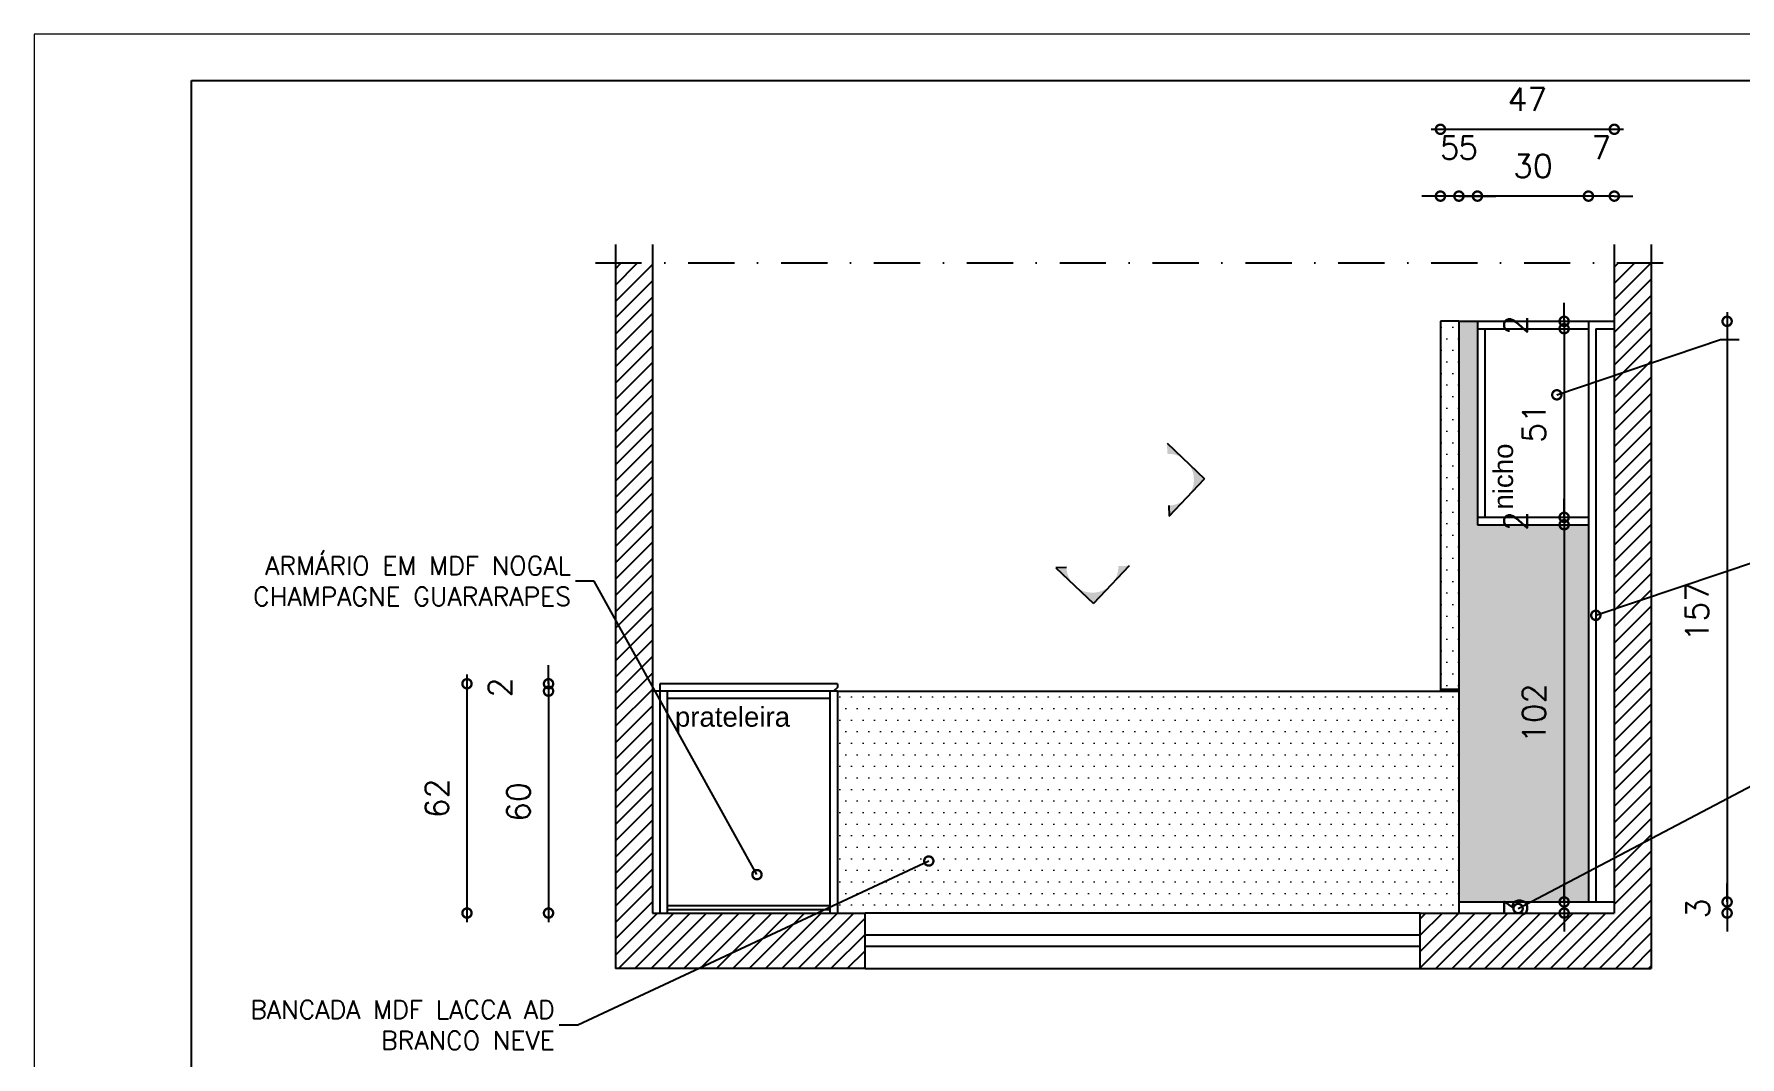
# Model space of a CAD drawing. Extents: x 126968 to 132038, y -1805 to 3860.
# Drawn here: x 129810.2 to 130271.3, y 543.2 to 819.8 of the extents above; entities that cross this region are included whole.
import ezdxf

# ---------------------------------------------------------------- set-up
doc = ezdxf.new("R2010")
doc.units = 0
doc.header["$MEASUREMENT"] = 0
doc.header["$PDMODE"] = 3
doc.linetypes.add('DASHDOT', pattern=[1, 0.5, -0.25, 0, -0.25])
doc.layers.get('0').update_dxf_attribs({"linetype": 'CONTINUOUS'})
doc.layers.get('Defpoints').update_dxf_attribs({"linetype": 'CONTINUOUS'})
for name, color, linetype, lineweight in [('COTA', 8, 'CONTINUOUS', 5), ('PENA 02', 2, 'CONTINUOUS', 9), ('PENA 03', 3, 'CONTINUOUS', 15), ('PENA 05', 5, 'CONTINUOUS', 25)]:
    doc.layers.add(name, color=color, linetype=linetype, lineweight=lineweight)
for name, color, linetype in [('PENA02', 2, 'CONTINUOUS'), ('PENA03', 3, 'CONTINUOUS'), ('PENA04', 4, 'CONTINUOUS'), ('PENA06', 6, 'CONTINUOUS')]:
    doc.layers.add(name, color=color, linetype=linetype)
doc.styles.add('Arial', font='arial.ttf', dxfattribs={"height": 0.3125})
doc.styles.get("Standard").update_dxf_attribs({"font": 'romans.shx'})
doc.dimstyles.new('cota 25-5', dxfattribs={"dimscale": 25, "dimtxt": 0.2, "dimasz": 0.2, "dimexe": 0.1, "dimexo": 0.1, "dimgap": 0.05, "dimtad": 1, "dimdec": 1, "dimlfac": 0.2, "dimrnd": 0.2, "dimzin": 12, "dimdsep": 46, "dimtxsty": 'Standard', "dimblk": 'DOTSMALL', "dimcen": 0.5, "dimdle": 0.1, "dimclrd": 1, "dimclre": 1, "dimclrt": 2, "dimadec": 0, "dimazin": 0, "dimtfac": 1, "dimtdec": 1, "dimtix": 1, "dimtmove": 2, "dimatfit": 3, "dimldrblk": 'DOTSMALL', "dimfxl": 1, "dimtvp": 0.5, "dimtolj": 1, "dimtzin": 0, "dimarcsym": 0})
doc.dimstyles.new('COTAS_1_25', dxfattribs={"dimscale": 25, "dimtxt": 0.25, "dimasz": 0.2, "dimexe": 0.1, "dimexo": 0.2, "dimgap": 0.2, "dimtad": 1, "dimdsep": 46, "dimtxsty": 'Standard', "dimblk1": 'DOTSMALL', "dimblk2": 'DOTSMALL', "dimsah": 1, "dimcen": 0.1, "dimdle": 0.1, "dimse1": 1, "dimse2": 1, "dimclrt": 2, "dimadec": 0, "dimazin": 0, "dimtfac": 1, "dimtmove": 2, "dimatfit": 3, "dimldrblk": 'DOTSMALL', "dimfxl": 1, "dimtolj": 1, "dimtzin": 0, "dimarcsym": 0})

# ---------------------------------------------------------------- blocks, each defined once
blk = doc.blocks.new('_DOTSMALL')
at = {"color": 0, "linetype": 'ByBlock', "const_width": 0.5}
blk.add_lwpolyline([(-0.0625, 0, 1), (0.0625, 0, 1)], format="xyb", close=True, dxfattribs=at)
blk = doc.blocks.new('*D129')
at = {"layer": 'COTA', "color": 0, "lineweight": -2, "transparency": 16777216}
for p, q in [((129949.28, 644.14), (129949.28, 649.14)), ((129949.28, 644.14), (129949.28, 642.14)), ((129949.28, 642.14), (129949.28, 637.14))]:
    blk.add_line(p, q, dxfattribs=at)
at = {"layer": 'Defpoints', "color": 0, "transparency": 16777216}
for p in [(129949.28, 642.14), (129979.35, 644.14), (129979.35, 642.14)]:
    blk.add_point(p, dxfattribs=at)
at = {"layer": 'COTA', "color": 0, "lineweight": -2, "transparency": 16777216, "xscale": 5, "yscale": 5, "zscale": 5}
for p, rotation in [((129949.28, 644.14), 270), ((129949.28, 642.14), 90)]:
    blk.add_blockref('_DOTSMALL', p, dxfattribs=dict(at, rotation=rotation))
at = {"layer": 'COTA', "color": 2, "transparency": 16777216, "insert": (129936.16, 643.14), "char_height": 6.25, "attachment_point": 5, "rotation": 90}
blk.add_mtext('\\A1;2', dxfattribs=at)
blk = doc.blocks.new('*D130')
at = {"layer": 'COTA', "color": 0, "lineweight": -2, "transparency": 16777216}
blk.add_line((129949.28, 644.64), (129949.28, 579.64), dxfattribs=at)
at = {"layer": 'Defpoints', "color": 0, "transparency": 16777216}
for p in [(129979.35, 642.14), (129949.28, 582.14), (129979.35, 582.14)]:
    blk.add_point(p, dxfattribs=at)
at = {"layer": 'COTA', "color": 0, "lineweight": -2, "transparency": 16777216, "xscale": 5, "yscale": 5, "zscale": 5}
for p, rotation in [((129949.28, 642.14), 90), ((129949.28, 582.14), 270)]:
    blk.add_blockref('_DOTSMALL', p, dxfattribs=dict(at, rotation=rotation))
at = {"layer": 'COTA', "color": 2, "transparency": 16777216, "insert": (129941.16, 612.14), "char_height": 6.25, "attachment_point": 5, "rotation": 90}
blk.add_mtext('\\A1;60', dxfattribs=at)
blk = doc.blocks.new('*D131')
at = {"layer": 'COTA', "color": 0, "lineweight": -2, "transparency": 16777216}
blk.add_line((129927.24, 646.64), (129927.24, 579.64), dxfattribs=at)
at = {"layer": 'Defpoints', "color": 0, "transparency": 16777216}
for p in [(129979.35, 644.14), (129927.24, 582.14), (129979.35, 582.14)]:
    blk.add_point(p, dxfattribs=at)
at = {"layer": 'COTA', "color": 0, "lineweight": -2, "transparency": 16777216, "xscale": 5, "yscale": 5, "zscale": 5}
for p, rotation in [((129927.24, 644.14), 90), ((129927.24, 582.14), 270)]:
    blk.add_blockref('_DOTSMALL', p, dxfattribs=dict(at, rotation=rotation))
at = {"layer": 'COTA', "color": 2, "transparency": 16777216, "insert": (129919.12, 613.14), "char_height": 6.25, "attachment_point": 5, "rotation": 90}
blk.add_mtext('\\A1;62', dxfattribs=at)
blk = doc.blocks.new('*D135')
at = {"layer": 'COTA', "color": 0, "lineweight": -2, "transparency": 16777216}
blk.add_line((130267.84, 744.64), (130267.84, 582.64), dxfattribs=at)
at = {"layer": 'Defpoints', "color": 0, "transparency": 16777216}
for p in [(130237.35, 742.14), (130237.35, 585.14), (130267.84, 585.14)]:
    blk.add_point(p, dxfattribs=at)
at = {"layer": 'COTA', "color": 0, "lineweight": -2, "transparency": 16777216, "xscale": 5, "yscale": 5, "zscale": 5}
for p, rotation in [((130267.84, 742.14), 90), ((130267.84, 585.14), 270)]:
    blk.add_blockref('_DOTSMALL', p, dxfattribs=dict(at, rotation=rotation))
at = {"layer": 'COTA', "color": 2, "transparency": 16777216, "insert": (130259.72, 663.64), "char_height": 6.25, "attachment_point": 5, "rotation": 90}
blk.add_mtext('\\A1;157', dxfattribs=at)
blk = doc.blocks.new('*D136')
at = {"layer": 'COTA', "color": 0, "lineweight": -2, "transparency": 16777216}
for p, q in [((130267.84, 585.14), (130267.84, 590.14)), ((130267.84, 585.14), (130267.84, 582.14)), ((130267.84, 582.14), (130267.84, 577.14))]:
    blk.add_line(p, q, dxfattribs=at)
at = {"layer": 'Defpoints', "color": 0, "transparency": 16777216}
for p in [(130237.35, 585.14), (130237.35, 582.14), (130267.84, 582.14)]:
    blk.add_point(p, dxfattribs=at)
at = {"layer": 'COTA', "color": 0, "lineweight": -2, "transparency": 16777216, "xscale": 5, "yscale": 5, "zscale": 5}
for p, rotation in [((130267.84, 585.14), 270), ((130267.84, 582.14), 90)]:
    blk.add_blockref('_DOTSMALL', p, dxfattribs=dict(at, rotation=rotation))
at = {"layer": 'COTA', "color": 2, "transparency": 16777216, "insert": (130259.94, 583.36), "char_height": 6.25, "attachment_point": 5, "rotation": 90}
blk.add_mtext('\\A1;3', dxfattribs=at)
blk = doc.blocks.new('*D137')
at = {"layer": 'COTA', "color": 0, "lineweight": -2, "transparency": 16777216}
for p, q in [((130223.79, 742.14), (130223.79, 747.14)), ((130223.79, 742.14), (130223.79, 740.14)), ((130223.79, 740.14), (130223.79, 735.14))]:
    blk.add_line(p, q, dxfattribs=at)
at = {"layer": 'Defpoints', "color": 0, "transparency": 16777216}
for p in [(130223.79, 740.14), (130230.35, 742.14), (130230.35, 740.14)]:
    blk.add_point(p, dxfattribs=at)
at = {"layer": 'COTA', "color": 0, "lineweight": -2, "transparency": 16777216, "xscale": 5, "yscale": 5, "zscale": 5}
for p, rotation in [((130223.79, 742.14), 270), ((130223.79, 740.14), 90)]:
    blk.add_blockref('_DOTSMALL', p, dxfattribs=dict(at, rotation=rotation))
at = {"layer": 'COTA', "color": 2, "transparency": 16777216, "insert": (130210.66, 741.14), "char_height": 6.25, "attachment_point": 5, "rotation": 90}
blk.add_mtext('\\A1;2', dxfattribs=at)
blk = doc.blocks.new('*D138')
at = {"layer": 'COTA', "color": 0, "lineweight": -2, "transparency": 16777216}
blk.add_line((130223.79, 742.64), (130223.79, 686.64), dxfattribs=at)
at = {"layer": 'Defpoints', "color": 0, "transparency": 16777216}
for p in [(130230.35, 740.14), (130223.79, 689.14), (130230.35, 689.14)]:
    blk.add_point(p, dxfattribs=at)
at = {"layer": 'COTA', "color": 0, "lineweight": -2, "transparency": 16777216, "xscale": 5, "yscale": 5, "zscale": 5}
for p, rotation in [((130223.79, 740.14), 90), ((130223.79, 689.14), 270)]:
    blk.add_blockref('_DOTSMALL', p, dxfattribs=dict(at, rotation=rotation))
at = {"layer": 'COTA', "color": 2, "transparency": 16777216, "insert": (130215.66, 714.64), "char_height": 6.25, "attachment_point": 5, "rotation": 90}
blk.add_mtext('\\A1;51', dxfattribs=at)
blk = doc.blocks.new('*D139')
at = {"layer": 'COTA', "color": 0, "lineweight": -2, "transparency": 16777216}
for p, q in [((130223.79, 689.14), (130223.79, 694.14)), ((130223.79, 689.14), (130223.79, 687.14)), ((130223.79, 687.14), (130223.79, 682.14))]:
    blk.add_line(p, q, dxfattribs=at)
at = {"layer": 'Defpoints', "color": 0, "transparency": 16777216}
for p in [(130223.79, 687.14), (130230.35, 689.14), (130230.35, 687.14)]:
    blk.add_point(p, dxfattribs=at)
at = {"layer": 'COTA', "color": 0, "lineweight": -2, "transparency": 16777216, "xscale": 5, "yscale": 5, "zscale": 5}
for p, rotation in [((130223.79, 689.14), 270), ((130223.79, 687.14), 90)]:
    blk.add_blockref('_DOTSMALL', p, dxfattribs=dict(at, rotation=rotation))
at = {"layer": 'COTA', "color": 2, "transparency": 16777216, "insert": (130210.66, 688.14), "char_height": 6.25, "attachment_point": 5, "rotation": 90}
blk.add_mtext('\\A1;2', dxfattribs=at)
blk = doc.blocks.new('*D140')
at = {"layer": 'COTA', "color": 0, "lineweight": -2, "transparency": 16777216}
blk.add_line((130223.79, 689.64), (130223.79, 582.64), dxfattribs=at)
at = {"layer": 'Defpoints', "color": 0, "transparency": 16777216}
for p in [(130230.35, 687.14), (130223.79, 585.14), (130230.35, 585.14)]:
    blk.add_point(p, dxfattribs=at)
at = {"layer": 'COTA', "color": 0, "lineweight": -2, "transparency": 16777216, "xscale": 5, "yscale": 5, "zscale": 5}
for p, rotation in [((130223.79, 687.14), 90), ((130223.79, 585.14), 270)]:
    blk.add_blockref('_DOTSMALL', p, dxfattribs=dict(at, rotation=rotation))
at = {"layer": 'COTA', "color": 2, "transparency": 16777216, "insert": (130215.66, 636.14), "char_height": 6.25, "attachment_point": 5, "rotation": 90}
blk.add_mtext('\\A1;102', dxfattribs=at)
blk = doc.blocks.new('*D141')
at = {"layer": 'COTA', "color": 0, "lineweight": -2, "transparency": 16777216}
for p, q in [((130223.79, 585.14), (130223.79, 590.14)), ((130223.79, 585.14), (130223.79, 582.14)), ((130223.79, 582.14), (130223.79, 577.14))]:
    blk.add_line(p, q, dxfattribs=at)
at = {"layer": 'Defpoints', "color": 0, "transparency": 16777216}
for p in [(130223.79, 582.14), (130230.35, 585.14), (130230.35, 582.14)]:
    blk.add_point(p, dxfattribs=at)
at = {"layer": 'COTA', "color": 0, "lineweight": -2, "transparency": 16777216, "xscale": 5, "yscale": 5, "zscale": 5}
for p, rotation in [((130223.79, 585.14), 270), ((130223.79, 582.14), 90)]:
    blk.add_blockref('_DOTSMALL', p, dxfattribs=dict(at, rotation=rotation))
at = {"layer": 'COTA', "color": 2, "transparency": 16777216, "insert": (130210.66, 583.64), "char_height": 6.25, "attachment_point": 5, "rotation": 90}
blk.add_mtext('\\A1;3', dxfattribs=at)
blk = doc.blocks.new('*D146')
at = {"layer": 'COTA', "color": 0, "lineweight": -2, "transparency": 16777216}
for p, q in [((130230.35, 775.99), (130225.35, 775.99)), ((130237.35, 775.99), (130230.35, 775.99)), ((130237.35, 775.99), (130242.35, 775.99))]:
    blk.add_line(p, q, dxfattribs=at)
at = {"layer": 'Defpoints', "color": 0, "transparency": 16777216}
for p in [(130230.35, 775.99), (130230.35, 742.14), (130237.35, 742.14)]:
    blk.add_point(p, dxfattribs=at)
at = {"layer": 'COTA', "color": 0, "lineweight": -2, "transparency": 16777216, "xscale": 5, "yscale": 5, "zscale": 5}
blk.add_blockref('_DOTSMALL', (130230.35, 775.99), dxfattribs=at)
at = {"layer": 'COTA', "color": 0, "lineweight": -2, "transparency": 16777216, "xscale": 5, "yscale": 5, "zscale": 5, "rotation": 180}
blk.add_blockref('_DOTSMALL', (130237.35, 775.99), dxfattribs=at)
at = {"layer": 'COTA', "color": 2, "transparency": 16777216, "insert": (130233.85, 789.11), "char_height": 6.25, "attachment_point": 5}
blk.add_mtext('\\A1;7', dxfattribs=at)
blk = doc.blocks.new('*D147')
at = {"layer": 'COTA', "color": 0, "lineweight": -2, "transparency": 16777216}
blk.add_line((130232.85, 775.99), (130197.85, 775.99), dxfattribs=at)
at = {"layer": 'Defpoints', "color": 0, "transparency": 16777216}
for p in [(130200.35, 775.99), (130200.35, 742.14), (130230.35, 742.14)]:
    blk.add_point(p, dxfattribs=at)
at = {"layer": 'COTA', "color": 0, "lineweight": -2, "transparency": 16777216, "xscale": 5, "yscale": 5, "zscale": 5, "rotation": 180}
blk.add_blockref('_DOTSMALL', (130200.35, 775.99), dxfattribs=at)
at = {"layer": 'COTA', "color": 0, "lineweight": -2, "transparency": 16777216, "xscale": 5, "yscale": 5, "zscale": 5}
blk.add_blockref('_DOTSMALL', (130230.35, 775.99), dxfattribs=at)
at = {"layer": 'COTA', "color": 2, "transparency": 16777216, "insert": (130215.35, 784.11), "char_height": 6.25, "attachment_point": 5}
blk.add_mtext('\\A1;30', dxfattribs=at)
blk = doc.blocks.new('*D148')
at = {"layer": 'COTA', "color": 0, "lineweight": -2, "transparency": 16777216}
for p, q in [((130195.35, 775.99), (130190.35, 775.99)), ((130200.35, 775.99), (130195.35, 775.99)), ((130200.35, 775.99), (130205.35, 775.99))]:
    blk.add_line(p, q, dxfattribs=at)
at = {"layer": 'Defpoints', "color": 0, "transparency": 16777216}
for p in [(130195.35, 775.99), (130195.35, 742.14), (130200.35, 742.14)]:
    blk.add_point(p, dxfattribs=at)
at = {"layer": 'COTA', "color": 0, "lineweight": -2, "transparency": 16777216, "xscale": 5, "yscale": 5, "zscale": 5}
blk.add_blockref('_DOTSMALL', (130195.35, 775.99), dxfattribs=at)
at = {"layer": 'COTA', "color": 0, "lineweight": -2, "transparency": 16777216, "xscale": 5, "yscale": 5, "zscale": 5, "rotation": 180}
blk.add_blockref('_DOTSMALL', (130200.35, 775.99), dxfattribs=at)
at = {"layer": 'COTA', "color": 2, "transparency": 16777216, "insert": (130197.85, 789.11), "char_height": 6.25, "attachment_point": 5}
blk.add_mtext('\\A1;5', dxfattribs=at)
blk = doc.blocks.new('*D149')
at = {"layer": 'COTA', "color": 0, "lineweight": -2, "transparency": 16777216}
for p, q in [((130190.35, 775.99), (130185.35, 775.99)), ((130195.35, 775.99), (130190.35, 775.99)), ((130195.35, 775.99), (130200.35, 775.99))]:
    blk.add_line(p, q, dxfattribs=at)
at = {"layer": 'Defpoints', "color": 0, "transparency": 16777216}
for p in [(130190.35, 775.99), (130190.35, 742.14), (130195.35, 742.14)]:
    blk.add_point(p, dxfattribs=at)
at = {"layer": 'COTA', "color": 0, "lineweight": -2, "transparency": 16777216, "xscale": 5, "yscale": 5, "zscale": 5}
blk.add_blockref('_DOTSMALL', (130190.35, 775.99), dxfattribs=at)
at = {"layer": 'COTA', "color": 0, "lineweight": -2, "transparency": 16777216, "xscale": 5, "yscale": 5, "zscale": 5, "rotation": 180}
blk.add_blockref('_DOTSMALL', (130195.35, 775.99), dxfattribs=at)
at = {"layer": 'COTA', "color": 2, "transparency": 16777216, "insert": (130192.85, 789.11), "char_height": 6.25, "attachment_point": 5}
blk.add_mtext('\\A1;5', dxfattribs=at)
blk = doc.blocks.new('*D150')
at = {"layer": 'COTA', "color": 0, "lineweight": -2, "transparency": 16777216}
blk.add_line((130187.85, 794.06), (130239.85, 794.06), dxfattribs=at)
at = {"layer": 'Defpoints', "color": 0, "transparency": 16777216}
for p in [(130237.35, 794.06), (130190.35, 742.14), (130237.35, 742.14)]:
    blk.add_point(p, dxfattribs=at)
at = {"layer": 'COTA', "color": 0, "lineweight": -2, "transparency": 16777216, "xscale": 5, "yscale": 5, "zscale": 5, "rotation": 180}
blk.add_blockref('_DOTSMALL', (130190.35, 794.06), dxfattribs=at)
at = {"layer": 'COTA', "color": 0, "lineweight": -2, "transparency": 16777216, "xscale": 5, "yscale": 5, "zscale": 5}
blk.add_blockref('_DOTSMALL', (130237.35, 794.06), dxfattribs=at)
at = {"layer": 'COTA', "color": 2, "transparency": 16777216, "insert": (130213.85, 802.18), "char_height": 6.25, "attachment_point": 5}
blk.add_mtext('\\A1;47', dxfattribs=at)

msp = doc.modelspace()

# ---------------------------------------------------------------- hatches: boundary and pattern name
h = msp.add_hatch(color=256)
h.paths.add_polyline_path([(130121.811, 694.506, 0.1916668), (130123.725, 699.316, 0.2061781), (130121.535, 704.402), (130126.621, 699.592)])
h.paths.add_polyline_path([(130121.535, 704.402, 0.1989124), (130116.53, 706.313), (130116.449, 709.211)])
h.paths.add_polyline_path([(130117.002, 689.42), (130116.921, 692.318, 0.1989124), (130121.811, 694.506)])
h = msp.add_hatch(color=256)
h.paths.add_polyline_path([(130091.474, 670.684, 0.1916668), (130096.283, 668.77, 0.2061781), (130101.369, 670.96), (130096.56, 665.874)])
h.paths.add_polyline_path([(130101.369, 670.96, 0.1989124), (130103.281, 675.965), (130106.179, 676.046)])
h.paths.add_polyline_path([(130086.388, 675.493), (130089.286, 675.574, 0.1989124), (130091.474, 670.684)])
at = {"layer": 'PENA 02', "linetype": 'Continuous'}
h = msp.add_hatch(dxfattribs=at)
h.set_pattern_fill('DOTS', color=256, scale=50)
h.set_pattern_definition([(0, (89948.3493, -5675.0578), (1.5625, 3.125), [0, -3.125])])
h.paths.add_polyline_path([(130195.35, 642.141), (130027.35, 642.141), (130027.35, 582.141), (130034.85, 582.141), (130184.85, 582.141), (130195.35, 582.141), (130195.35, 585.141)])
h.paths.add_polyline_path([(130195.35, 742.141), (130190.35, 742.141), (130190.35, 642.641), (130195.35, 642.641)])
at = {"layer": 'PENA03', "linetype": 'Continuous'}
h = msp.add_hatch(dxfattribs=at)
h.set_pattern_fill('DOTS', color=256, scale=25)
h.set_pattern_definition([(0, (89948.3493, -5675.0578), (0.78125, 1.5625), [0, -1.5625])])
h.paths.add_polyline_path([(130230.35, 687.141), (130200.35, 687.141), (130200.35, 742.141), (130195.35, 742.141), (130195.35, 585.141), (130230.35, 585.141)])
h.paths.add_polyline_path([(130215.348, 684.495), (130215.348, 691.787), (130205.973, 691.787), (130205.973, 684.495)], flags=24)
h.paths.add_polyline_path([(130220.348, 626.989), (130220.348, 645.293), (130210.973, 645.293), (130210.973, 626.989)], flags=24)
h.paths.add_polyline_path([(130215.348, 579.995), (130215.348, 587.287), (130205.973, 587.287), (130205.973, 579.995)], flags=9)
at = {"layer": 'PENA06'}
h = msp.add_hatch(dxfattribs=at)
h.set_pattern_fill('ANSI31', color=256, scale=25)
h.set_pattern_definition([(45, (89948.3493, -5675.0578), (-2.2097087, 2.2097087), [])])
h.paths.add_polyline_path([(129504.85, 775.35), (129494.85, 775.35), (129494.85, 599.561), (129442.35, 599.561), (129442.35, 584.561), (129504.85, 584.561)])
h.paths.add_polyline_path([(129292.35, 599.561), (129234.85, 599.561), (129234.85, 775.35), (129224.85, 775.35), (129224.85, 584.561), (129292.35, 584.561)])
h.paths.add_polyline_path([(129234.85, 536.28), (129224.85, 536.28), (129224.85, 345.491), (129292.35, 345.491), (129292.35, 360.491), (129234.85, 360.491)])
h.paths.add_polyline_path([(129504.85, 536.28), (129494.85, 536.28), (129494.85, 360.491), (129442.35, 360.491), (129442.35, 345.491), (129504.85, 345.491)])
h.paths.add_polyline_path([(130034.85, 360.491), (129977.35, 360.491), (129977.35, 536.28), (129967.35, 536.28), (129967.35, 345.491), (130034.85, 345.491)])
h.paths.add_polyline_path([(130247.35, 757.93), (130237.35, 757.93), (130237.35, 582.141), (130184.85, 582.141), (130184.85, 567.141), (130247.35, 567.141)])
h.paths.add_polyline_path([(130247.35, 536.28), (130237.35, 536.28), (130237.35, 360.491), (130184.85, 360.491), (130184.85, 345.491), (130247.35, 345.491)])
h.paths.add_polyline_path([(129977.35, 757.93), (129967.35, 757.93), (129967.35, 567.141), (130034.85, 567.141), (130034.85, 582.141), (129977.35, 582.141)])
h.paths.add_polyline_path([(129487.704, 579.873), (129494.996, 579.873), (129494.996, 589.248), (129487.704, 589.248)], flags=9)
h.paths.add_polyline_path([(129253.228, 577.442), (129266.472, 577.442), (129266.472, 586.817), (129253.228, 586.817)], flags=9)
h.paths.add_polyline_path([(130215.348, 579.995), (130215.348, 587.287), (130205.973, 587.287), (130205.973, 579.995)], flags=24)
h.paths.add_polyline_path([(130211.391, 366.237), (130211.391, 386.795), (130203.299, 386.795), (130203.299, 366.237)], flags=25)

# ---------------------------------------------------------------- linework, layer by layer
at = {"linetype": 'DASHDOT', "ltscale": 25}
msp.add_line((129961.947, 757.93), (130254.869, 757.93), dxfattribs=at)
for p, q in [((130116.449, 709.211), (130126.621, 699.592)), ((130117.002, 689.42), (130126.621, 699.592)), ((130116.921, 692.318), (130117.002, 689.42)), ((130089.286, 675.574), (130086.388, 675.493)), ((130086.388, 675.493), (130096.56, 665.874)), ((130106.179, 676.046), (130096.56, 665.874))]:
    msp.add_line(p, q)
at = {"layer": 'PENA 03'}
msp.add_lwpolyline([(129810.243, 294.797), (130552.743, 294.797), (130552.743, 819.797), (129810.243, 819.797)], close=True, dxfattribs=at)
at = {"layer": 'PENA 05'}
msp.add_line((129852.743, 807.297), (130512.537, 807.297), dxfattribs=at)
msp.add_lwpolyline([(129852.743, 807.297), (130540.243, 807.297), (130540.243, 307.297), (129852.743, 307.297)], close=True, dxfattribs=at)
at = {"layer": 'PENA02', "linetype": 'Continuous'}
for p, q in [((130184.85, 582.141), (130034.85, 582.141)), ((130034.85, 567.141), (130184.85, 567.141))]:
    msp.add_line(p, q, dxfattribs=at)
at = {"layer": 'PENA03', "linetype": 'Continuous'}
for p, q in [((130190.35, 742.141), (130190.35, 642.141)), ((130195.35, 742.141), (130190.35, 742.141)), ((130027.35, 642.141), (130195.35, 642.141)), ((130190.35, 642.641), (130195.35, 642.641)), ((130195.35, 642.141), (130190.35, 642.141)), ((130025.35, 640.141), (129981.35, 640.141)), ((130184.85, 576.141), (130034.85, 576.141)), ((130184.85, 573.141), (130034.85, 573.141))]:
    msp.add_line(p, q, dxfattribs=at)
at = {"layer": 'PENA04'}
for p, q in [((130195.35, 742.141), (130230.35, 742.141)), ((130195.35, 742.141), (130195.35, 585.141)), ((130200.35, 742.141), (130200.35, 687.141)), ((130200.35, 740.141), (130230.35, 740.141)), ((130202.35, 740.141), (130202.35, 689.141)), ((130230.35, 742.141), (130230.35, 585.141)), ((130230.35, 742.141), (130237.35, 742.141)), ((130232.35, 740.141), (130232.35, 585.141)), ((130232.35, 740.141), (130237.35, 740.141)), ((130200.35, 689.141), (130230.35, 689.141)), ((130200.35, 687.141), (130230.35, 687.141)), ((130027.35, 642.141), (129977.35, 642.141)), ((129979.35, 644.141), (129979.35, 582.141)), ((130027.35, 644.141), (129979.35, 644.141)), ((129981.35, 642.141), (129981.35, 582.141)), ((130025.35, 642.141), (130025.35, 582.141)), ((130027.35, 643.141), (130026.35, 642.141)), ((130027.35, 644.141), (130027.35, 643.141)), ((130027.35, 642.141), (130027.35, 582.141)), ((129981.35, 584.141), (130025.35, 584.141)), ((129981.35, 583.141), (130025.35, 583.141)), ((130195.35, 585.141), (130237.35, 585.141)), ((130195.35, 585.141), (130195.35, 582.141))]:
    msp.add_line(p, q, dxfattribs=at)
at = {"layer": 'PENA06'}
for p, q in [((129967.35, 762.94), (129967.35, 567.141)), ((129977.35, 762.94), (129977.35, 582.141)), ((130237.35, 762.94), (130237.35, 582.141)), ((130247.35, 762.94), (130247.35, 567.141)), ((129977.35, 582.141), (130034.85, 582.141)), ((130184.85, 582.141), (130237.35, 582.141)), ((130034.85, 567.141), (129967.35, 567.141)), ((130184.85, 567.141), (130247.35, 567.141))]:
    msp.add_line(p, q, dxfattribs=at)
at = {"layer": 'PENA06', "linetype": 'Continuous'}
for p, q in [((130034.85, 567.141), (130034.85, 582.141)), ((130184.85, 567.141), (130184.85, 582.141))]:
    msp.add_line(p, q, dxfattribs=at)

# ---------------------------------------------------------------- texts
at = {"color": 2, "ltscale": 2, "char_height": 5, "attachment_point": 6}
for s, insert in [('ARMÁRIO EM MDF NOGAL\\PCHAMPAGNE GUARARAPES', (129955.365, 671.899)), ('BANCADA MDF LACCA AD\\PBRANCO NEVE', (129950.929, 551.871))]:
    msp.add_mtext(s, dxfattribs=dict(at, insert=insert))
at = {"layer": 'PENA02', "color": 2, "style": 'Arial'}
msp.add_text('nicho', height=5.3438, rotation=90, dxfattribs=at).set_placement((130209.97, 691.236))
msp.add_text('prateleira', height=5.3438, dxfattribs=at).set_placement((129983.445, 632.521))

# ---------------------------------------------------------------- dimensions: what is measured, and where the dimension line sits
at = {"layer": 'COTA'}
for base, p1, p2, picture, middle in [((130237.35, 794.057), (130190.35, 742.141), (130237.35, 742.141), '*D150', (130213.85, 802.182)), ((130190.35, 775.99), (130195.35, 742.141), (130190.35, 742.141), '*D149', (130192.85, 789.115)), ((130195.35, 775.99), (130200.35, 742.141), (130195.35, 742.141), '*D148', (130197.85, 789.115)), ((130230.35, 775.99), (130237.35, 742.141), (130230.35, 742.141), '*D146', (130233.85, 789.115)), ((130200.35, 775.99), (130230.35, 742.141), (130200.35, 742.141), '*D147', (130215.35, 784.115))]:
    dim = msp.add_linear_dim(base=base, p1=p1, p2=p2, dimstyle='COTAS_1_25', dxfattribs=at)
    dim.commit()
    dim.dimension.update_dxf_attribs({"geometry": picture, "text_midpoint": middle})
for base, p1, p2, picture, middle in [((130223.785, 740.141), (130230.35, 742.141), (130230.35, 740.141), '*D137', (130210.66, 741.141)), ((130223.785, 689.141), (130230.35, 740.141), (130230.35, 689.141), '*D138', (130215.66, 714.641)), ((130267.843, 585.141), (130237.35, 742.141), (130237.35, 585.141), '*D135', (130259.718, 663.641)), ((130223.785, 687.141), (130230.35, 689.141), (130230.35, 687.141), '*D139', (130210.66, 688.141)), ((130223.785, 585.141), (130230.35, 687.141), (130230.35, 585.141), '*D140', (130215.66, 636.141)), ((129927.244, 582.141), (129979.35, 644.141), (129979.35, 582.141), '*D131', (129919.119, 613.141)), ((129949.282, 642.141), (129979.35, 644.141), (129979.35, 642.141), '*D129', (129936.157, 643.141)), ((129949.282, 582.141), (129979.35, 642.141), (129979.35, 582.141), '*D130', (129941.157, 612.141)), ((130223.785, 582.141), (130230.35, 585.141), (130230.35, 582.141), '*D141', (130210.66, 583.641))]:
    dim = msp.add_linear_dim(base=base, p1=p1, p2=p2, angle=90, dimstyle='COTAS_1_25', dxfattribs=at)
    dim.commit()
    dim.dimension.update_dxf_attribs({"geometry": picture, "text_midpoint": middle})
dim = msp.add_linear_dim(base=(130267.843, 582.141), p1=(130237.35, 585.141), p2=(130237.35, 582.141), angle=90, dimstyle='COTAS_1_25', dxfattribs=at)
dim.commit()
dim.dimension.update_dxf_attribs({"geometry": '*D136', "text_midpoint": (130259.942, 583.362), "dimtype": 160})

# ---------------------------------------------------------------- leaders
at = {"ltscale": 2, "annotation_type": 0, "has_hookline": 1}
for points, hookline_direction, text_width in [([(130221.805, 722.267), (130266.066, 737.189), (130271.066, 737.189)], 0, 113.81), ([(130232.35, 662.641), (130276.611, 677.562), (130281.611, 677.562)], 0, 95.238), ([(130005.623, 592.53), (129961.615, 671.899), (129956.615, 671.899)], 1, 95.238), ([(130211.347, 583.372), (130276.63, 617.74), (130281.63, 617.74)], 0, 94.048), ([(130052.062, 596.211), (129957.179, 551.871), (129952.179, 551.871)], 1, 93.333)]:
    msp.add_leader(points, dimstyle='cota 25-5', override={"dimgap": 0.05, "dimtad": 0}, dxfattribs=dict(at, hookline_direction=hookline_direction, text_width=text_width))

doc.saveas('drawing.dxf')
